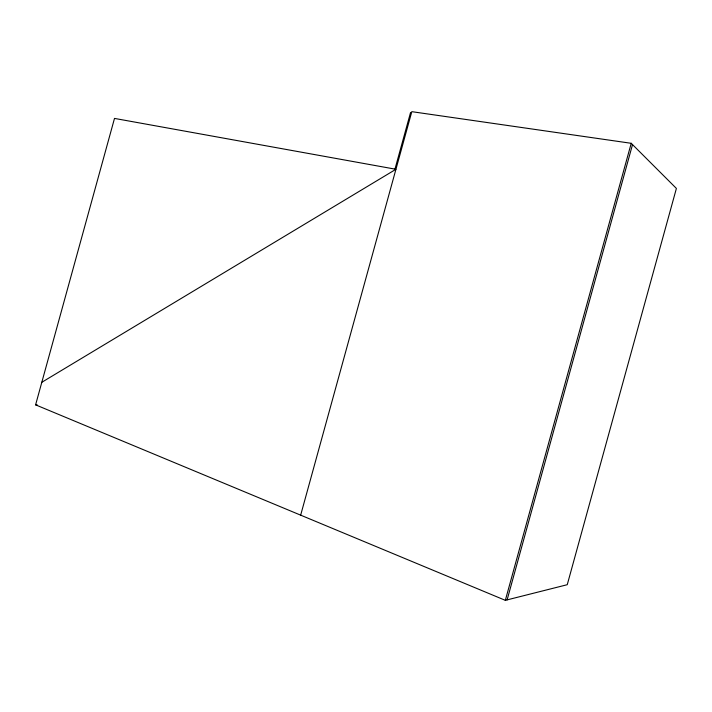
<?xml version="1.0" encoding="UTF-8"?>
<svg xmlns="http://www.w3.org/2000/svg" width="712" height="712" viewBox="0 0 712 712"><rect width="100%" height="100%" fill="white"/><g stroke="black" fill="none" stroke-linecap="round" stroke-linejoin="round"><path stroke-width="1.07" d="M300.66 515.159L411.803 111.668L631.224 143.299L676.4 188.431L567.25 584.703L505.333 600.332L35.6 404.843L114.499 118.415L395.934 169.278L41.812 382.291M394.911 169.305L410.566 112.469M505.333 600.332L631.224 143.299M507.113 599.887L632.514 144.598M35.6 404.843L37.344 404.986"/></g></svg>
